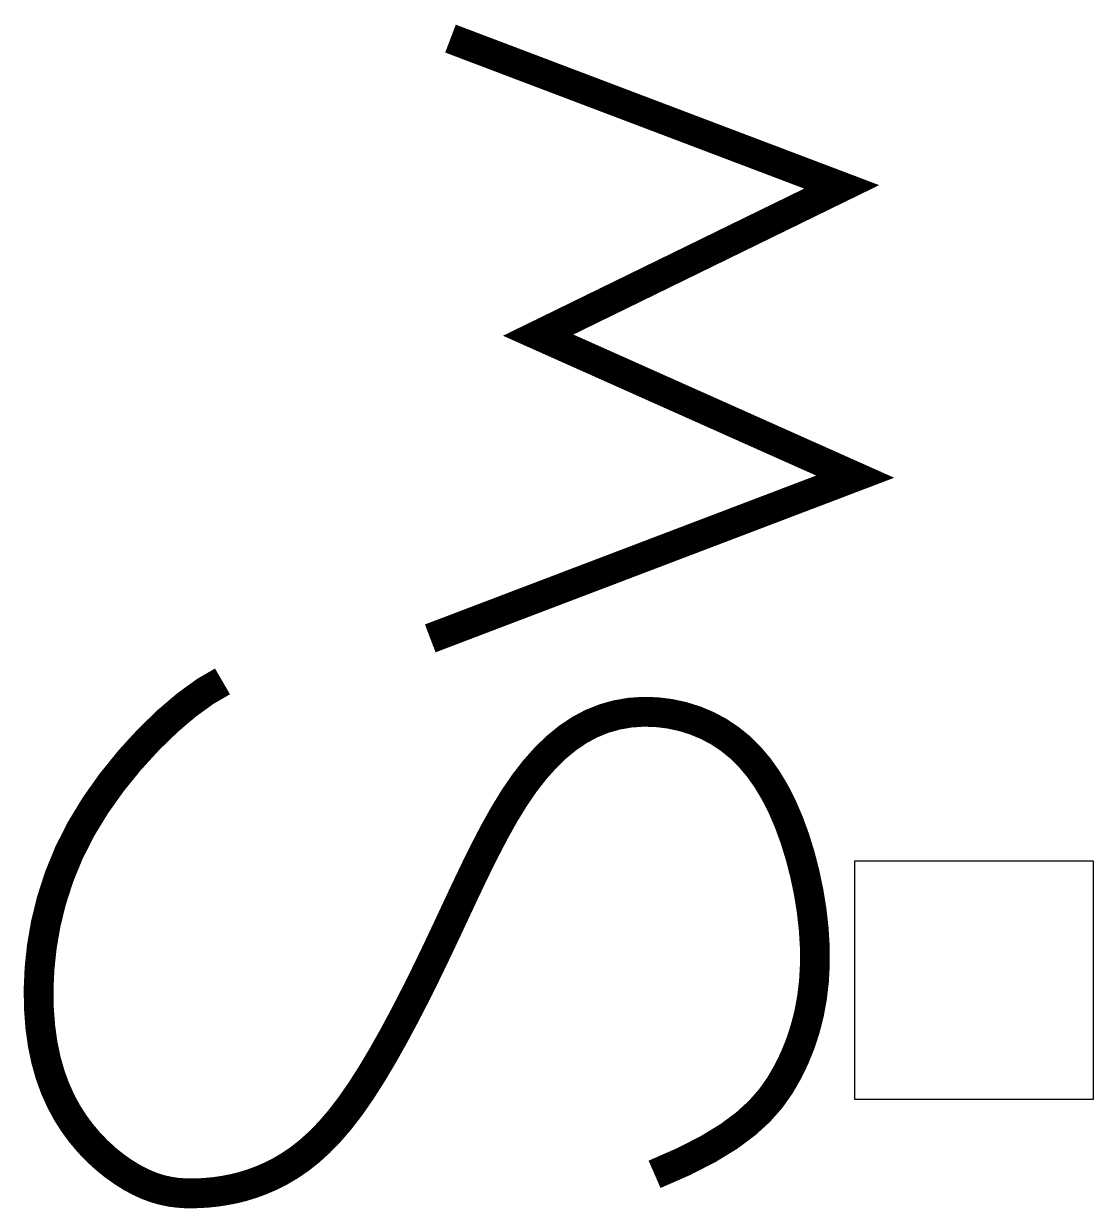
# Model space of a CAD drawing. Header units: millimetres. Extents: x -3089.068 to -3088.709, y 3757.814 to 3758.211.
import ezdxf

# ---------------------------------------------------------------- set-up
doc = ezdxf.new("R2010")
doc.units = ezdxf.units.MM
doc.header["$LTSCALE"] = 10
doc.layers.add('Ele_tomadas', color=2, linetype='Continuous')

msp = doc.modelspace()

# ---------------------------------------------------------------- linework, layer by layer
at = {"layer": 'Ele_tomadas', "color": 1, "const_width": 0.01}
for points in [[(-3088.93164, 3758.00488), (-3088.78917, 3758.05911), (-3088.89545, 3758.10657), (-3088.79369, 3758.15629), (-3088.92485, 3758.20601)], [(-3089.00129, 3757.99046), (-3089.00708, 3757.98709), (-3089.01326, 3757.98262), (-3089.01965, 3757.97719), (-3089.02609, 3757.97095), (-3089.03239, 3757.96405), (-3089.03839, 3757.95665), (-3089.0439, 3757.94889), (-3089.04875, 3757.94093), (-3089.0528, 3757.93291), (-3089.05608, 3757.92489), (-3089.05864, 3757.91695), (-3089.06055, 3757.90915), (-3089.06186, 3757.90155), (-3089.06264, 3757.89422), (-3089.06295, 3757.88722), (-3089.06284, 3757.88061), (-3089.06237, 3757.87446), (-3089.06157, 3757.86874), (-3089.06046, 3757.86343), (-3089.05906, 3757.85851), (-3089.0574, 3757.85394), (-3089.0555, 3757.84972), (-3089.05339, 3757.84581), (-3089.05107, 3757.84219), (-3089.04859, 3757.83883), (-3089.04597, 3757.83574), (-3089.04324, 3757.83291), (-3089.04044, 3757.83035), (-3089.0376, 3757.82806), (-3089.03476, 3757.82604), (-3089.03196, 3757.82428), (-3089.02921, 3757.8228), (-3089.02656, 3757.82158), (-3089.02398, 3757.82061), (-3089.02145, 3757.81987), (-3089.01895, 3757.81934), (-3089.01645, 3757.81899), (-3089.01394, 3757.81881), (-3089.01138, 3757.81877), (-3089.00876, 3757.81885), (-3089.00604, 3757.81903), (-3089.00325, 3757.81933), (-3089.00038, 3757.81977), (-3088.99744, 3757.82035), (-3088.99444, 3757.8211), (-3088.99138, 3757.82204), (-3088.98828, 3757.82319), (-3088.98514, 3757.82455), (-3088.98196, 3757.82616), (-3088.97875, 3757.82805), (-3088.97549, 3757.83027), (-3088.97219, 3757.83287), (-3088.96884, 3757.8359), (-3088.96543, 3757.83939), (-3088.96197, 3757.8434), (-3088.95845, 3757.84798), (-3088.95486, 3757.85314), (-3088.95123, 3757.85883), (-3088.94758, 3757.86496), (-3088.94392, 3757.87147), (-3088.94028, 3757.87826), (-3088.93667, 3757.88526), (-3088.93312, 3757.89239), (-3088.92965, 3757.89957), (-3088.92627, 3757.90671), (-3088.92297, 3757.91377), (-3088.91972, 3757.9207), (-3088.9165, 3757.92742), (-3088.91329, 3757.9339), (-3088.91007, 3757.94008), (-3088.90681, 3757.94591), (-3088.90349, 3757.95133), (-3088.90009, 3757.9563), (-3088.8966, 3757.9608), (-3088.89301, 3757.96484), (-3088.88932, 3757.96842), (-3088.88552, 3757.97152), (-3088.8816, 3757.97416), (-3088.87755, 3757.97632), (-3088.87337, 3757.978), (-3088.86906, 3757.97922), (-3088.86466, 3757.97997), (-3088.8602, 3757.98027), (-3088.85574, 3757.98014), (-3088.85131, 3757.9796), (-3088.84697, 3757.97866), (-3088.84274, 3757.97733), (-3088.83869, 3757.97563), (-3088.83485, 3757.97358), (-3088.83122, 3757.97116), (-3088.82779, 3757.96838), (-3088.82457, 3757.9652), (-3088.82155, 3757.96164), (-3088.81873, 3757.95768), (-3088.81611, 3757.95331), (-3088.81367, 3757.94852), (-3088.81143, 3757.94332), (-3088.8094, 3757.93777), (-3088.8076, 3757.93194), (-3088.80605, 3757.92592), (-3088.80476, 3757.91978), (-3088.80376, 3757.91359), (-3088.80307, 3757.90745), (-3088.8027, 3757.90141), (-3088.80267, 3757.89555), (-3088.80299, 3757.88987), (-3088.80364, 3757.88438), (-3088.80462, 3757.87906), (-3088.80594, 3757.87391), (-3088.80757, 3757.86893), (-3088.80952, 3757.86412), (-3088.81179, 3757.85947), (-3088.81439, 3757.85497), (-3088.81748, 3757.85059), (-3088.82125, 3757.84631), (-3088.82586, 3757.84209), (-3088.8315, 3757.83789), (-3088.83836, 3757.8337), (-3088.84661, 3757.82946), (-3088.85643, 3757.82516)]]:
    msp.add_lwpolyline(points, dxfattribs=at)
at = {"layer": 'Ele_tomadas', "color": 3}
msp.add_lwpolyline([(-3088.70933, 3757.85025), (-3088.78933, 3757.85025), (-3088.78933, 3757.93025), (-3088.70933, 3757.93025)], close=True, dxfattribs=at)

doc.saveas('drawing.dxf')
